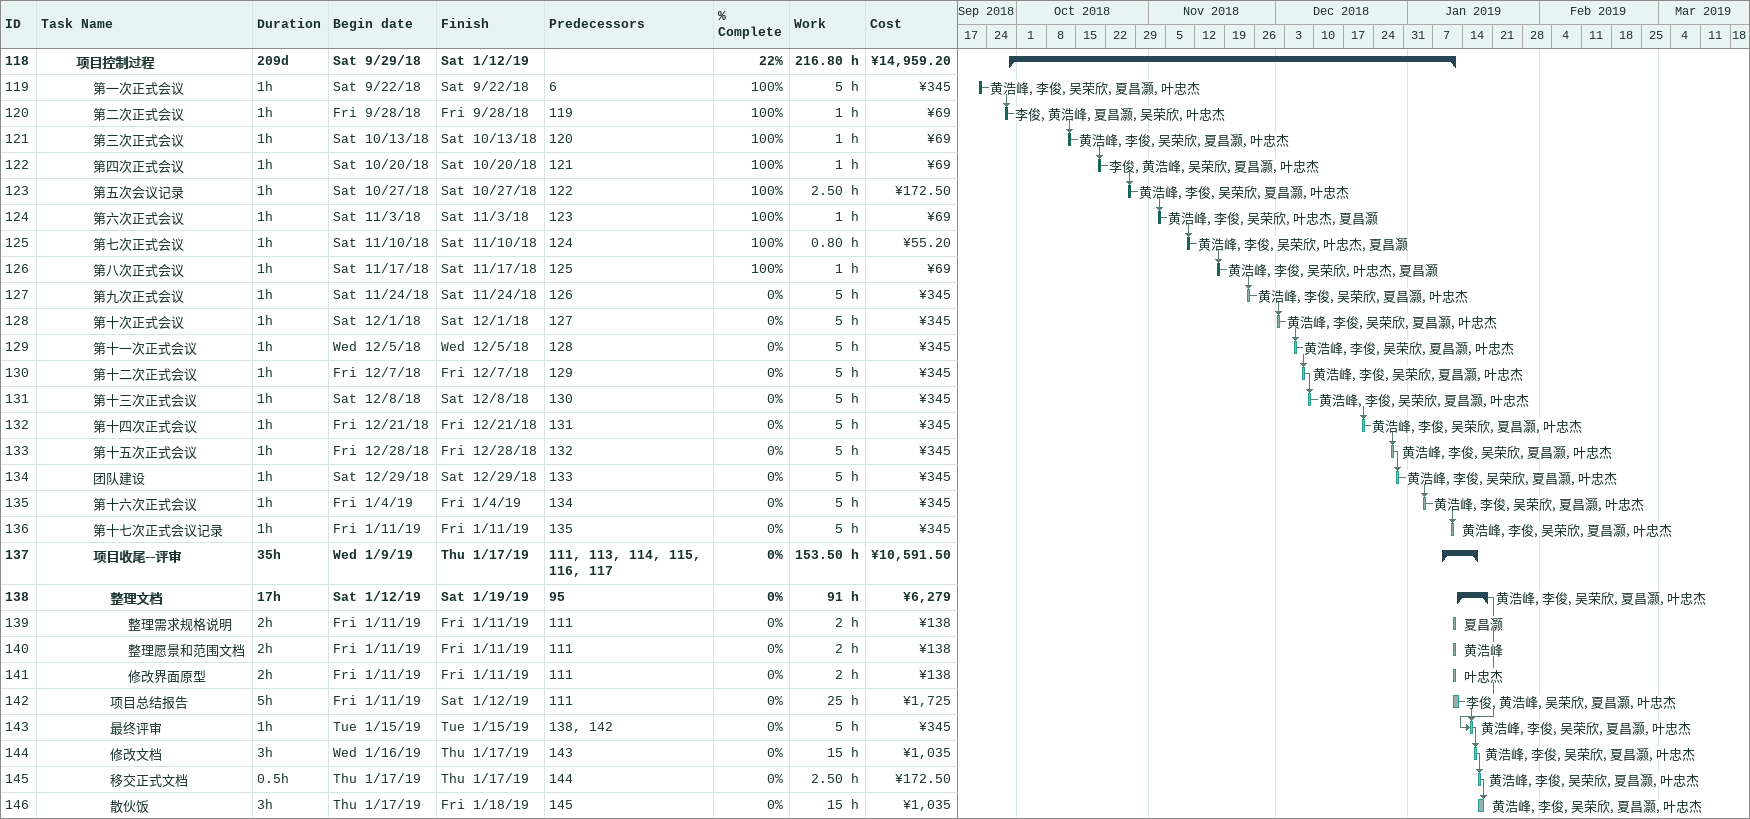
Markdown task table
| ID | Level | Task | Duration | Start | Finish | Predecessors | Resources | % complete | Work (h) | Cost (¥) |
|---|---|---|---|---|---|---|---|---|---|---|
| 118 | 3 | **项目控制过程** | 209d | 2018-09-29 | 2019-01-12 |  |  | 22 | 216.80 | 14959.20 |
| 119 | 4 | 第一次正式会议 | 1h | 2018-09-22 | 2018-09-22 | 6 | 黄浩峰, 李俊, 吴荣欣, 夏昌灏, 叶忠杰 | 100 | 5 | 345 |
| 120 | 4 | 第二次正式会议 | 1h | 2018-09-28 | 2018-09-28 | 119 | 李俊, 黄浩峰, 夏昌灏, 吴荣欣, 叶忠杰 | 100 | 1 | 69 |
| 121 | 4 | 第三次正式会议 | 1h | 2018-10-13 | 2018-10-13 | 120 | 黄浩峰, 李俊, 吴荣欣, 夏昌灏, 叶忠杰 | 100 | 1 | 69 |
| 122 | 4 | 第四次正式会议 | 1h | 2018-10-20 | 2018-10-20 | 121 | 李俊, 黄浩峰, 吴荣欣, 夏昌灏, 叶忠杰 | 100 | 1 | 69 |
| 123 | 4 | 第五次会议记录 | 1h | 2018-10-27 | 2018-10-27 | 122 | 黄浩峰, 李俊, 吴荣欣, 夏昌灏, 叶忠杰 | 100 | 2.50 | 172.50 |
| 124 | 4 | 第六次正式会议 | 1h | 2018-11-03 | 2018-11-03 | 123 | 黄浩峰, 李俊, 吴荣欣, 叶忠杰, 夏昌灏 | 100 | 1 | 69 |
| 125 | 4 | 第七次正式会议 | 1h | 2018-11-10 | 2018-11-10 | 124 | 黄浩峰, 李俊, 吴荣欣, 叶忠杰, 夏昌灏 | 100 | 0.80 | 55.20 |
| 126 | 4 | 第八次正式会议 | 1h | 2018-11-17 | 2018-11-17 | 125 | 黄浩峰, 李俊, 吴荣欣, 叶忠杰, 夏昌灏 | 100 | 1 | 69 |
| 127 | 4 | 第九次正式会议 | 1h | 2018-11-24 | 2018-11-24 | 126 | 黄浩峰, 李俊, 吴荣欣, 夏昌灏, 叶忠杰 | 0 | 5 | 345 |
| 128 | 4 | 第十次正式会议 | 1h | 2018-12-01 | 2018-12-01 | 127 | 黄浩峰, 李俊, 吴荣欣, 夏昌灏, 叶忠杰 | 0 | 5 | 345 |
| 129 | 4 | 第十一次正式会议 | 1h | 2018-12-05 | 2018-12-05 | 128 | 黄浩峰, 李俊, 吴荣欣, 夏昌灏, 叶忠杰 | 0 | 5 | 345 |
| 130 | 4 | 第十二次正式会议 | 1h | 2018-12-07 | 2018-12-07 | 129 | 黄浩峰, 李俊, 吴荣欣, 夏昌灏, 叶忠杰 | 0 | 5 | 345 |
| 131 | 4 | 第十三次正式会议 | 1h | 2018-12-08 | 2018-12-08 | 130 | 黄浩峰, 李俊, 吴荣欣, 夏昌灏, 叶忠杰 | 0 | 5 | 345 |
| 132 | 4 | 第十四次正式会议 | 1h | 2018-12-21 | 2018-12-21 | 131 | 黄浩峰, 李俊, 吴荣欣, 夏昌灏, 叶忠杰 | 0 | 5 | 345 |
| 133 | 4 | 第十五次正式会议 | 1h | 2018-12-28 | 2018-12-28 | 132 | 黄浩峰, 李俊, 吴荣欣, 夏昌灏, 叶忠杰 | 0 | 5 | 345 |
| 134 | 4 | 团队建设 | 1h | 2018-12-29 | 2018-12-29 | 133 | 黄浩峰, 李俊, 吴荣欣, 夏昌灏, 叶忠杰 | 0 | 5 | 345 |
| 135 | 4 | 第十六次正式会议 | 1h | 2019-01-04 | 2019-01-04 | 134 | 黄浩峰, 李俊, 吴荣欣, 夏昌灏, 叶忠杰 | 0 | 5 | 345 |
| 136 | 4 | 第十七次正式会议记录 | 1h | 2019-01-11 | 2019-01-11 | 135 | 黄浩峰, 李俊, 吴荣欣, 夏昌灏, 叶忠杰 | 0 | 5 | 345 |
| 137 | 4 | **项目收尾--评审** | 35h | 2019-01-09 | 2019-01-17 | 111, 113, 114, 115, 116, 117 |  | 0 | 153.50 | 10591.50 |
| 138 | 5 | **整理文档** | 17h | 2019-01-12 | 2019-01-19 | 95 | 黄浩峰, 李俊, 吴荣欣, 夏昌灏, 叶忠杰 | 0 | 91 | 6279 |
| 139 | 6 | 整理需求规格说明 | 2h | 2019-01-11 | 2019-01-11 | 111 | 夏昌灏 | 0 | 2 | 138 |
| 140 | 6 | 整理愿景和范围文档 | 2h | 2019-01-11 | 2019-01-11 | 111 | 黄浩峰 | 0 | 2 | 138 |
| 141 | 6 | 修改界面原型 | 2h | 2019-01-11 | 2019-01-11 | 111 | 叶忠杰 | 0 | 2 | 138 |
| 142 | 5 | 项目总结报告 | 5h | 2019-01-11 | 2019-01-12 | 111 | 李俊, 黄浩峰, 吴荣欣, 夏昌灏, 叶忠杰 | 0 | 25 | 1725 |
| 143 | 5 | 最终评审 | 1h | 2019-01-15 | 2019-01-15 | 138, 142 | 黄浩峰, 李俊, 吴荣欣, 夏昌灏, 叶忠杰 | 0 | 5 | 345 |
| 144 | 5 | 修改文档 | 3h | 2019-01-16 | 2019-01-17 | 143 | 黄浩峰, 李俊, 吴荣欣, 夏昌灏, 叶忠杰 | 0 | 15 | 1035 |
| 145 | 5 | 移交正式文档 | 0.5h | 2019-01-17 | 2019-01-17 | 144 | 黄浩峰, 李俊, 吴荣欣, 夏昌灏, 叶忠杰 | 0 | 2.50 | 172.50 |
| 146 | 5 | 散伙饭 | 3h | 2019-01-17 | 2019-01-18 | 145 | 黄浩峰, 李俊, 吴荣欣, 夏昌灏, 叶忠杰 | 0 | 15 | 1035 |
